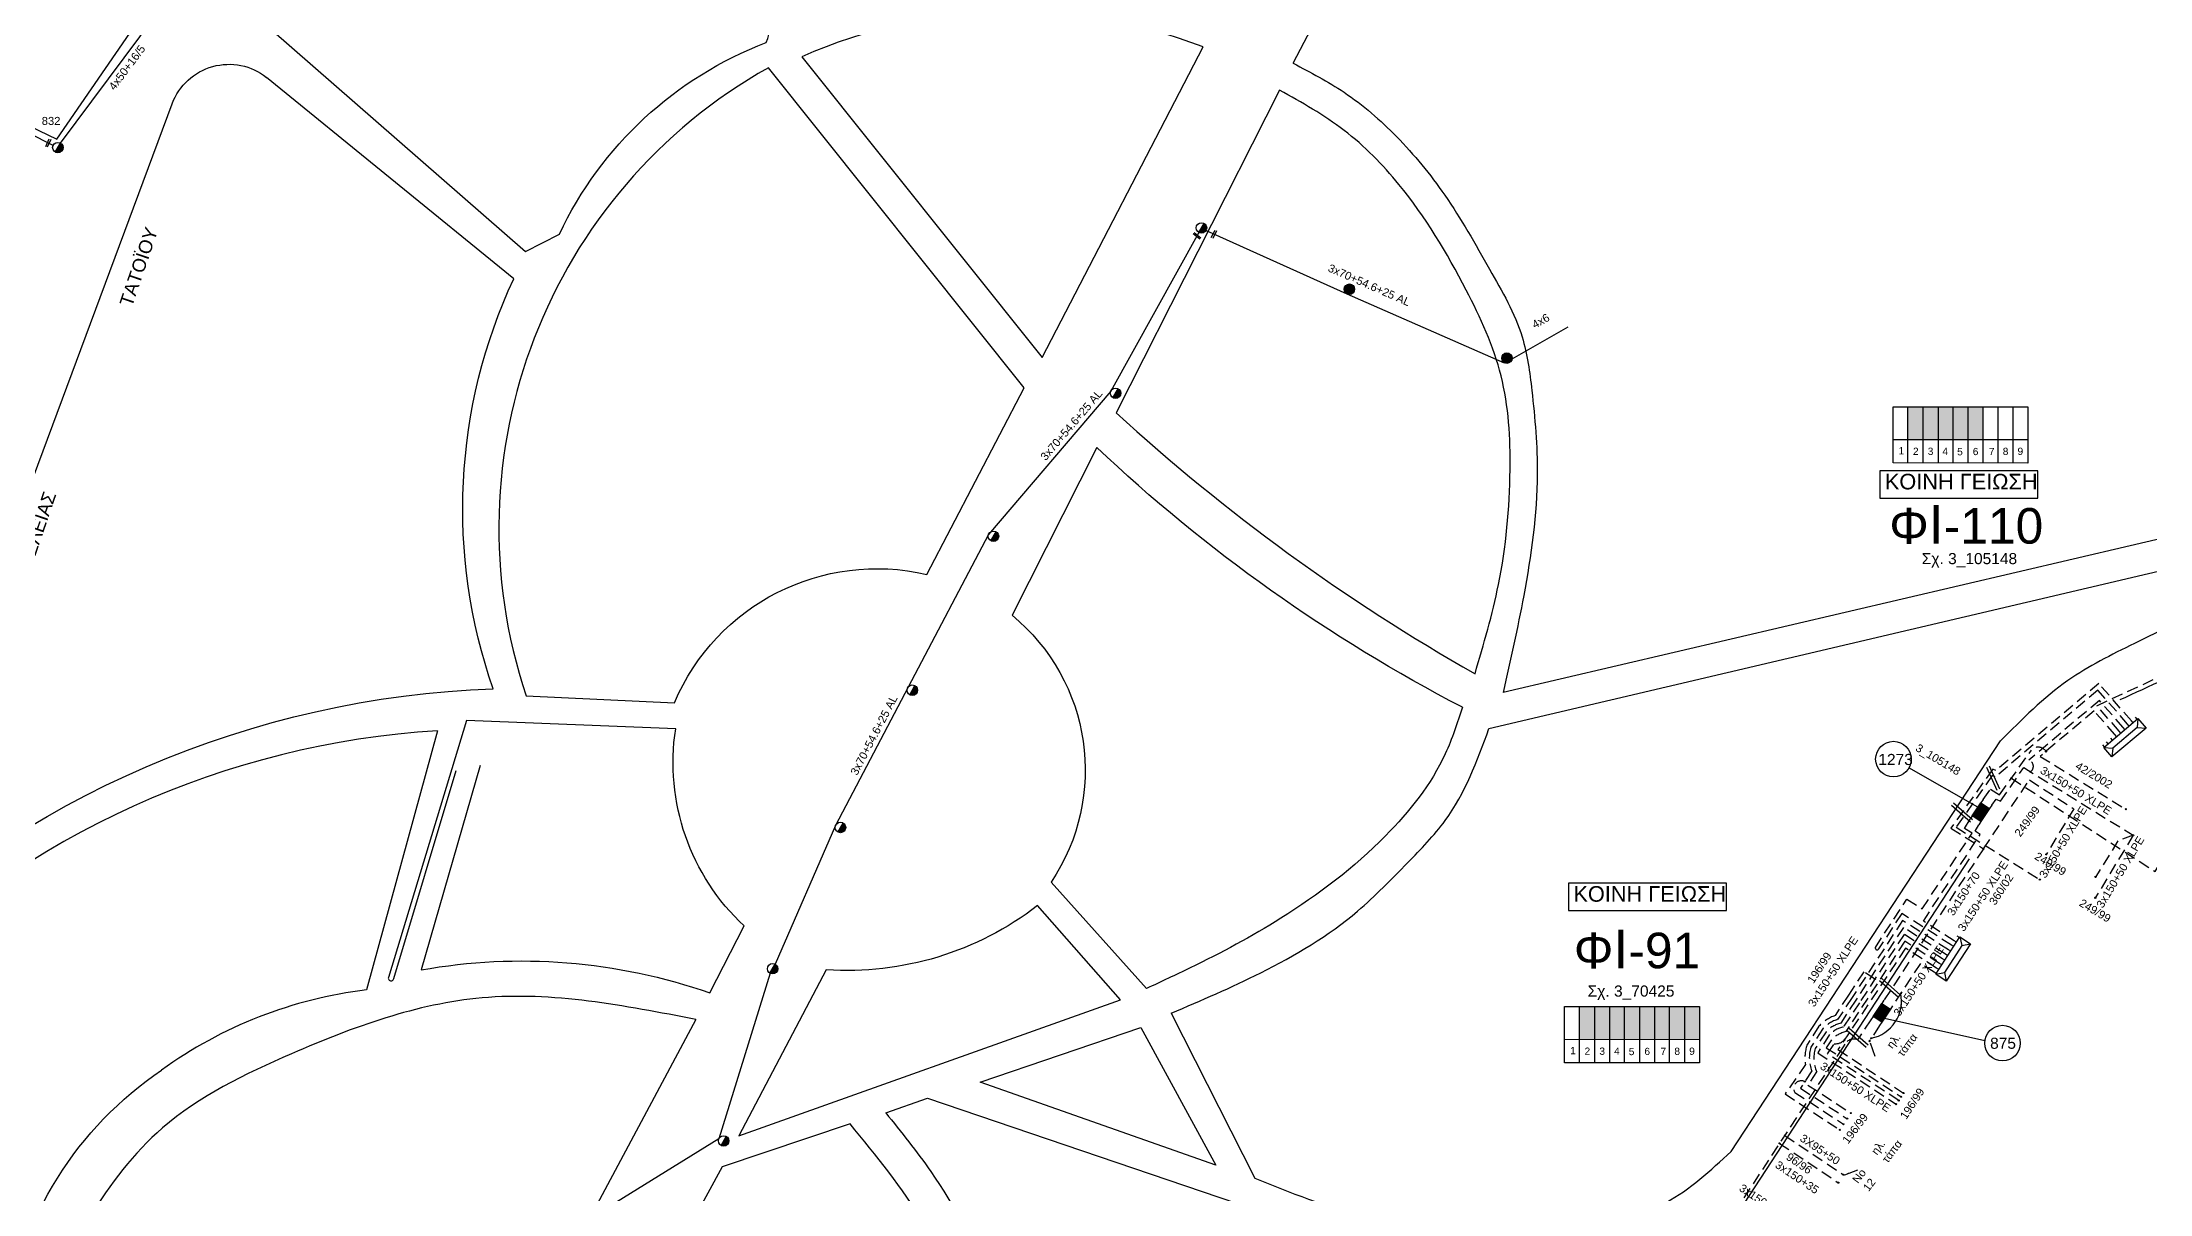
# Model space of a CAD drawing. Header units: millimetres. Extents: x 1421 to 7616, y 908 to 2861.
# Drawn here: x 6067.1 to 6541.2, y 2119.8 to 2378.8 of the extents above; entities that cross this region are included whole.
import ezdxf
from ezdxf.enums import TextEntityAlignment as Align

# ---------------------------------------------------------------- set-up
doc = ezdxf.new("R2010")
doc.units = ezdxf.units.MM
doc.linetypes.add('DASHED', pattern=[19.05, 12.7, -6.35])
for name, color, linetype, lineweight in [('3x150+35', 7, 'DASHED', 30), ('3x150+50', 7, 'Continuous', 30), ('3x150+50 XLPE', 7, 'SYN_LINE', 30), ('3x150+70', 7, 'Continuous', 30), ('4x50 + 13_5', 7, 'SYN_LINE', 30), ('4x50+16_5', 7, 'Continuous', 30), ('4x6', 7, 'SYN_LINE', 30), ('Άγνωστα', 7, 'Continuous', 30), ('Καλωδια ΧΤ  3X95+50', 7, 'Continuous', 30), ('Καλώδια ΧΤ   3x150AL+50CU', 7, 'DASHED', 30), ('Συνεστραμμένα ΧΤ   3x70+54.6+25 AL', 7, 'SYN_LINE', 30)]:
    doc.layers.add(name, color=color, linetype=linetype, lineweight=lineweight)
for name, color, linetype in [('Link Box 4 Διευθύνσεων', 7, 'Continuous'), ('Pillar OTE', 7, 'Continuous'), ('TEXT ΚΑΛΩΔΙΩΝ', 7, 'Continuous'), ('Επιγραφές - Σχήματα', 7, 'Continuous'), ('Μηχανική τομή', 7, 'Continuous'), ('Στύλος Ξύλινος', 7, 'Continuous'), ('Στύλος Ξύλινος @ 1', 7, 'Continuous'), ('Στύλος ΦΜ', 7, 'Continuous'), ('Στύλος ΦΜ @ 1', 7, 'Continuous'), ('Συνδέσεις', 7, 'Continuous'), ('Τομή', 7, 'Continuous'), ('Υποσταθμός πόλεως', 7, 'Continuous'), ('Υπόβαθρο ΔΕΗ', 7, 'Continuous')]:
    doc.layers.add(name, color=color, linetype=linetype)
doc.styles.add('arial', font='ARIAL.TTF')
doc.styles.get("Standard").update_dxf_attribs({"font": 'ARIAL.TTF', "height": 1.8})
doc.linetypes.add('SYN_LINE', pattern='A,0.5,-0.0001,["/\\/\\/\\/",Standard,S=0.1,R=0,X=0,Y=-0.05],-0.25', length=0.7501)
doc.dimstyles.new('ISO-25', dxfattribs={"dimtxt": 2.5, "dimasz": 2.5, "dimexe": 1.25, "dimexo": 0.625, "dimtad": 1, "dimtxsty": 'Standard', "dimcen": 2.5, "dimadec": 0, "dimazin": 0, "dimtfac": 1, "dimtmove": 0, "dimatfit": 3, "dimfxl": 1, "dimarcsym": 0})

# ---------------------------------------------------------------- blocks, each defined once
blk = doc.blocks.new('ΥΠΑΡΧΩΝ ΤΣΙΜΕΝΤΕΝΙΟΣ ΣΤΥΛΟΣ')
at = {"layer": 'Στύλος ΦΜ'}
blk.add_hatch(color=7, dxfattribs=at).paths.add_polyline_path([(-1.3, -2.3, 0.574793), (2.6, 0, 0.268822), (1.3, 2.3)])
at = {"layer": 'Στύλος ΦΜ', "color": 7}
blk.add_line((-1.3, -2.3), (1.3, 2.3), dxfattribs=at)
blk.add_circle((0, 0), 2.62, dxfattribs=at)
at = {"layer": 'Στύλος ΦΜ', "flags": 4}
for tag, p in [('ΑΡΙΘΜΟΣ', (-4.7, 8.1)), ('ΤΥΠΟΣ', (-4.9, 3))]:
    blk.add_attdef(tag, p, '', height=4, dxfattribs=at)
blk = doc.blocks.new('ΥΠΑΡΧΩΝ ΞΥΛΙΝΟΣ ΣΤΥΛΟΣ')
at = {"layer": 'Στύλος Ξύλινος'}
h = blk.add_hatch(color=7, dxfattribs=at)
h.paths.add_polyline_path([(-2.6, 0, 0.270008), (-1.3, -2.3), (1.3, 2.3, 0.576266)])
h.paths.add_polyline_path([(-1.3, -2.3, 0.574793), (2.6, 0, 0.268822), (1.3, 2.3)])
at = {"layer": 'Στύλος Ξύλινος', "color": 7}
blk.add_line((-1.3, -2.3), (1.3, 2.3), dxfattribs=at)
blk.add_circle((0, 0), 2.62, dxfattribs=at)
at = {"layer": 'Στύλος Ξύλινος', "color": 1, "flags": 4}
for tag, p in [('ΑΡΙΘΜΟΣ', (-4.9, 8.6)), ('ΤΥΠΟΣ', (-4.8, 3.4))]:
    blk.add_attdef(tag, p, '', height=4, dxfattribs=at)
blk = doc.blocks.new('ΜΗΧΑΝΙΚΗ ΤΟΜΗ')
at = {"layer": 'Μηχανική τομή', "ltscale": 40}
for p, q in [((-3.8, 1.2), (3.8, 1.2)), ((3.8, -0.3), (-3.8, -0.3))]:
    blk.add_line(p, q, dxfattribs=at)
blk = doc.blocks.new('LINK BOX 4 ΑΝΑΧΩΡΗΣΕΩΝ')
at = {"layer": 'Link Box 4 Διευθύνσεων', "ltscale": 40}
blk.add_hatch(color=256, dxfattribs=at).paths.add_polyline_path([(-3.54, 0), (-3.54, -4.67), (3.54, -4.67), (3.54, 0)])
for p, q in [((-3.54, 0), (-5.33, 0)), ((5.33, 0), (3.54, 0)), ((-3.54, -4.67), (-5.33, -4.67)), ((5.33, -4.67), (3.54, -4.67))]:
    blk.add_line(p, q, dxfattribs=at)
blk.add_lwpolyline([(-3.54, -4.67), (-3.54, 0), (3.54, 0), (3.54, -4.67)], close=True, dxfattribs=at)
blk = doc.blocks.new('ΥΠΟΣΤΑΘΜΟΣ ΠΟΛΕΩΣ 9 ΑΝΑΧΩΡΗΣΕΩΝ')
at = {"layer": 'Υποσταθμός πόλεως', "ltscale": 40}
for p, q in [((-9.63, -2.82), (-9.63, -4)), ((-7.12, -2.82), (-7.12, -4)), ((-4.84, -2.82), (-4.84, -4)), ((-2.36, -2.82), (-2.36, -4)), ((0.09, -2.82), (0.09, -4)), ((2.55, -2.82), (2.55, -4)), ((5.02, -2.82), (5.02, -4)), ((7.48, -2.82), (7.48, -4)), ((9.61, -2.82), (9.61, -4))]:
    blk.add_line(p, q, dxfattribs=at)
blk.add_lwpolyline([(-10.02, 2.82), (10.02, 2.82), (10.02, -2.82), (-10.02, -2.82)], close=True, dxfattribs=at)
for points in [[(-7.21, 0), (-10.02, 2.82)], [(-10.02, -2.82), (-7.21, 0)], [(-7.21, 0), (7.21, 0)], [(7.21, 0), (10.02, 2.82)], [(10.02, -2.82), (7.21, 0)]]:
    blk.add_lwpolyline(points, dxfattribs=at)
at = {"layer": 'Υποσταθμός πόλεως', "linetype": 'SYN_LINE', "ltscale": 40, "flags": 1}
for tag, p in [('ΜΕΤΑΣΧΗΜΑΤΙΣΜΟΣ', (10.79, 1.71)), ('ΙΣΧΥΣ', (10.77, -1.08)), ('ΑΡΙΘΜΟΣ', (10.89, -3.8))]:
    blk.add_attdef(tag, p, '', height=1.8, dxfattribs=at)
blk = doc.blocks.new('_ΣΥΝΔΕΣΗ')
at = {"layer": 'Συνδέσεις', "linetype": 'SYN_LINE', "ltscale": 40}
blk.add_hatch(color=256, dxfattribs=at).paths.add_polyline_path([(0.5, 0, 1), (-0.5, 0, 1)])
at = {"layer": 'Συνδέσεις'}
blk.add_circle((0, 0), 0.5, dxfattribs=at)
blk = doc.blocks.new('ΤΟΜΗ')
at = {"layer": 'Τομή', "ltscale": 40}
for p, q in [((11.3, -0.6), (-11.4, -0.6)), ((11.3, -3.4), (-11.4, -3.4))]:
    blk.add_line(p, q, dxfattribs=at)

msp = doc.modelspace()

# ---------------------------------------------------------------- hatches: boundary and pattern name
at = {"layer": 'Καλώδια ΧΤ   3x150AL+50CU', "linetype": 'DASHED', "lineweight": -3, "ltscale": 0.2}
h = msp.add_hatch(color=6, dxfattribs=at)
h.dxf.hatch_style = 1
h.paths.add_polyline_path([(6490.18, 2296.77), (6486.74, 2296.77), (6486.74, 2289.41), (6490.18, 2289.41)])
h = msp.add_hatch(color=62, dxfattribs=at)
h.dxf.hatch_style = 1
h.paths.add_polyline_path([(6490.18, 2289.41), (6493.62, 2289.4), (6493.62, 2296.77), (6490.18, 2296.77)])
h = msp.add_hatch(color=5, dxfattribs=at)
h.dxf.hatch_style = 1
h.paths.add_polyline_path([(6496.91, 2296.77), (6493.62, 2296.77), (6493.62, 2289.4), (6496.91, 2289.4)])
h = msp.add_hatch(color=27, dxfattribs=at)
h.dxf.hatch_style = 1
h.paths.add_polyline_path([(6496.91, 2289.4), (6500.3, 2289.4), (6500.3, 2296.77), (6496.91, 2296.77)])
h = msp.add_hatch(color=133, dxfattribs=at)
h.dxf.hatch_style = 1
h.paths.add_polyline_path([(6500.3, 2289.4), (6503.7, 2289.39), (6503.7, 2296.77), (6500.3, 2296.77)])
h = msp.add_hatch(color=151, dxfattribs=at)
h.dxf.hatch_style = 1
h.paths.add_polyline_path([(6416.31, 2161.86), (6412.87, 2161.86), (6412.87, 2154.5), (6416.31, 2154.5)])
h = msp.add_hatch(color=6, dxfattribs=at)
h.dxf.hatch_style = 1
h.paths.add_polyline_path([(6416.31, 2154.5), (6419.75, 2154.5), (6419.75, 2161.86), (6416.31, 2161.86)])
h = msp.add_hatch(color=27, dxfattribs=at)
h.dxf.hatch_style = 1
h.paths.add_polyline_path([(6423.05, 2161.86), (6419.75, 2161.86), (6419.75, 2154.5), (6423.05, 2154.49)])
h = msp.add_hatch(color=5, dxfattribs=at)
h.dxf.hatch_style = 1
h.paths.add_polyline_path([(6423.05, 2154.49), (6426.43, 2154.49), (6426.43, 2161.86), (6423.05, 2161.86)])
h = msp.add_hatch(color=30, dxfattribs=at)
h.dxf.hatch_style = 1
h.paths.add_polyline_path([(6426.43, 2154.49), (6429.83, 2154.49), (6429.83, 2161.86), (6426.43, 2161.86)])
h = msp.add_hatch(color=2, dxfattribs=at)
h.dxf.hatch_style = 1
h.paths.add_polyline_path([(6429.77, 2154.49), (6433.17, 2154.49), (6433.17, 2161.86), (6429.77, 2161.86)])
h = msp.add_hatch(color=133, dxfattribs=at)
h.dxf.hatch_style = 1
h.paths.add_polyline_path([(6433.16, 2154.49), (6436.56, 2154.49), (6436.56, 2161.86), (6433.16, 2161.86)])
h = msp.add_hatch(color=1, dxfattribs=at)
h.dxf.hatch_style = 1
h.paths.add_polyline_path([(6436.48, 2154.49), (6439.88, 2154.49), (6439.88, 2161.86), (6436.48, 2161.86)])

# ---------------------------------------------------------------- linework, layer by layer
at = {"layer": '3x150+35', "color": 5, "lineweight": -3, "ltscale": 0.2}
msp.add_lwpolyline([(6457.9, 2131.11), (6471.1, 2122.26)], dxfattribs=at)
at = {"layer": '3x150+50', "color": 6, "linetype": 'DASHED', "lineweight": -3, "ltscale": 0.2}
msp.add_lwpolyline([(6537.02, 2226.13), (6529.69, 2234.52), (6506.57, 2214.95), (6505.85, 2215.26), (6496.43, 2202), (6503.76, 2197.33)], dxfattribs=at)
at = {"layer": '3x150+50', "color": 62, "linetype": 'DASHED', "lineweight": -3, "ltscale": 0.2}
msp.add_lwpolyline([(6536.15, 2225.4), (6529.48, 2233.03), (6506.4, 2213.5), (6505.73, 2213.84), (6497.58, 2202.19), (6516.44, 2190.41)], dxfattribs=at)
at = {"layer": '3x150+50', "color": 5, "linetype": 'DASHED', "lineweight": -3, "ltscale": 0.2}
for points in [[(6535.19, 2224.6), (6529.84, 2230.72), (6513.99, 2217.3, -0.597236), (6514.35, 2214.66)], [(6478.44, 2158.87), (6475.44, 2154.4, 0.385783), (6472.58, 2153.38), (6472.19, 2152.79), (6409.55, 2057.77), (6410.04, 2057.17, 1.240694), (6410.99, 2056.63)]]:
    msp.add_lwpolyline(points, format="xyb", dxfattribs=at)
at = {"layer": '3x150+50', "color": 27, "linetype": 'DASHED', "lineweight": -3, "ltscale": 0.2}
for points in [[(6533.32, 2223.02), (6528.63, 2228.38), (6516.51, 2218.13)], [(6510.03, 2213.22), (6542.35, 2192.22), (6548.84, 2202.92)]]:
    msp.add_lwpolyline(points, dxfattribs=at)
msp.add_lwpolyline([(6503.68, 2208.46), (6505.37, 2210.73), (6507.37, 2209.52), (6514.56, 2219.52, -0.508977), (6517.81, 2219.23)], format="xyb", dxfattribs=at)
at = {"layer": '3x150+50', "color": 133, "linetype": 'DASHED', "lineweight": -3, "ltscale": 0.2}
msp.add_lwpolyline([(6480.39, 2157.58), (6478.1, 2154.09)], dxfattribs=at)
at = {"layer": '3x150+50', "color": 6, "linetype": 'DASHED', "lineweight": -3, "ltscale": 0.2}
msp.add_lwpolyline([(6484.69, 2140.75), (6468.69, 2151.21), (6470.17, 2153.51, 0.227389), (6472.5, 2154.39, 0.421764)], format="xyb", dxfattribs=at)
at = {"layer": '3x150+50 XLPE', "color": 133, "linetype": 'DASHED', "lineweight": -3, "ltscale": 0.2}
msp.add_lwpolyline([(6534.26, 2223.81), (6529.27, 2229.52), (6570.79, 2248.76, -0.646981), (6571.8, 2251.55)], format="xyb", dxfattribs=at)
at = {"layer": '3x150+50 XLPE', "color": 5, "linetype": 'DASHED', "lineweight": -3, "ltscale": 0.2}
for points in [[(6505.63, 2207.17), (6506.59, 2208.54), (6507.56, 2208.03), (6512.8, 2215.62)], [(6512.8, 2215.62), (6537.43, 2200.39)], [(6537.43, 2200.39), (6528.91, 2186.32)], [(6537.43, 2200.39), (6534.01, 2199.15), (6528.96, 2191)]]:
    msp.add_lwpolyline(points, dxfattribs=at)
at = {"layer": '3x150+50 XLPE', "color": 27, "linetype": 'DASHED', "lineweight": -3, "ltscale": 0.2}
for points in [[(6516.51, 2218.13), (6535.76, 2206.25)], [(6461.33, 2142.57), (6472.28, 2135.4)]]:
    msp.add_lwpolyline(points, dxfattribs=at)
at = {"layer": '3x150+50 XLPE', "color": 6, "linetype": 'DASHED', "lineweight": -3, "ltscale": 0.2}
for points in [[(6503.76, 2197.33), (6514.08, 2212.84), (6524.06, 2206.34), (6517.87, 2196.08)], [(6493.21, 2170.52), (6486.23, 2174.97), (6471.03, 2152.18), (6485.78, 2142.42)]]:
    msp.add_lwpolyline(points, dxfattribs=at)
at = {"layer": '3x150+50 XLPE', "color": 2, "linetype": 'DASHED', "lineweight": -3, "ltscale": 0.2}
msp.add_lwpolyline([(6496.56, 2175.69), (6485.39, 2182.82), (6480.18, 2174.85, -0.906073), (6479.44, 2175.17), (6486.52, 2186), (6489.99, 2183.85), (6501.18, 2200.88), (6499.47, 2201.95), (6500.75, 2204)], format="xyb", dxfattribs=at)
at = {"layer": '3x150+50 XLPE', "color": 27, "linetype": 'DASHED', "lineweight": -3, "ltscale": 0.2}
for points in [[(6495.88, 2174.64), (6485.55, 2181.24), (6474.22, 2163.9), (6471.02, 2159, 0.129052), (6467.55, 2156.82), (6464.95, 2152.73, 0.169709), (6465.14, 2147.38), (6462.61, 2143.51), (6473.1, 2136.65)], [(6463.57, 2144.98, 0.769284), (6461.33, 2142.57, -1.706035)]]:
    msp.add_lwpolyline(points, format="xyb", dxfattribs=at)
at = {"layer": '3x150+50 XLPE', "color": 30, "linetype": 'DASHED', "lineweight": -3, "ltscale": 0.2}
msp.add_lwpolyline([(6495.21, 2173.62), (6485.73, 2179.68), (6475.04, 2163.32), (6471.65, 2158.15, 0.138425), (6468.34, 2156.2), (6465.91, 2152.44, 0.180223), (6466.24, 2147.21)], format="xyb", dxfattribs=at)
at = {"layer": '3x150+50 XLPE', "color": 151, "linetype": 'DASHED', "lineweight": -3, "ltscale": 0.2}
for points in [[(6494.55, 2172.58), (6485.9, 2178.11), (6475.85, 2162.74), (6472.27, 2157.26, 0.150223), (6469.12, 2155.57), (6466.47, 2151.46), (6484.14, 2139.91)], [(6479.32, 2168.06), (6476.81, 2169.69), (6473.39, 2164.45), (6470.37, 2159.84, 0.121488), (6466.75, 2157.43), (6464.04, 2153.16, 0.120205), (6463.71, 2148.85), (6459.12, 2142.22), (6471.46, 2134.14)]]:
    msp.add_lwpolyline(points, format="xyb", dxfattribs=at)
at = {"layer": '3x150+50 XLPE', "color": 5, "linetype": 'DASHED', "lineweight": -3, "ltscale": 0.2}
msp.add_lwpolyline([(6493.87, 2171.55), (6486.06, 2176.54), (6472.79, 2156.23, 0.133882), (6469.56, 2154.4), (6468.39, 2152.6), (6485.24, 2141.59)], format="xyb", dxfattribs=at)
at = {"layer": '3x150+50 XLPE', "color": 133, "linetype": 'DASHED', "lineweight": -3, "ltscale": 0.2}
msp.add_lwpolyline([(6492.63, 2169.62), (6489.58, 2171.57), (6483.32, 2162.04)], dxfattribs=at)
at = {"layer": '3x150+50 XLPE', "color": 30, "linetype": 'DASHED', "lineweight": -3, "ltscale": 0.2}
for points in [[(6466.23, 2147.22), (6464.27, 2144.22)], [(6464.27, 2144.22), (6473.92, 2137.91)]]:
    msp.add_lwpolyline(points, dxfattribs=at)
at = {"layer": '3x150+70', "color": 1, "linetype": 'DASHED', "lineweight": -3, "ltscale": 0.2}
msp.add_lwpolyline([(6497.17, 2176.64), (6490.23, 2181.08), (6503.03, 2200.6), (6501.85, 2201.34), (6502.7, 2202.72)], dxfattribs=at)
at = {"layer": '3x150+70', "color": 6, "linetype": 'DASHED', "lineweight": -3, "ltscale": 0.2}
msp.add_lwpolyline([(6503.76, 2197.33), (6481.37, 2163.32)], dxfattribs=at)
at = {"layer": '4x50 + 13_5', "color": 1, "lineweight": -3, "ltscale": 0.1}
msp.add_lwpolyline([(6069.57, 2355.51), (6031.8, 2374.63)], dxfattribs=at)
at = {"layer": '4x50+16_5', "color": 1, "lineweight": -3, "ltscale": 0.1}
msp.add_lwpolyline([(6071.24, 2356.06), (6089.1, 2379.94), (6108.75, 2410.09)], dxfattribs=at)
at = {"layer": '4x6', "color": 6, "lineweight": -3, "ltscale": 15}
msp.add_lwpolyline([(6397.73, 2307.53), (6410.37, 2314.7)], dxfattribs=at)
at = {"layer": 'Pillar OTE', "lineweight": -3, "ltscale": 40}
for points in [[(6483.41, 2284.13), (6483.41, 2296.77), (6513.74, 2296.77), (6513.74, 2284.1), (6483.41, 2284.13)], [(6486.74, 2284.13), (6486.74, 2296.77)], [(6490.18, 2284.13), (6490.18, 2296.77)], [(6493.62, 2284.12), (6493.62, 2296.77)], [(6496.91, 2284.12), (6496.91, 2296.77)], [(6500.3, 2284.12), (6500.3, 2296.77)], [(6503.7, 2284.11), (6503.7, 2296.77)], [(6507.03, 2284.11), (6507.03, 2296.77)], [(6510.42, 2284.11), (6510.42, 2296.77)], [(6483.41, 2289.41), (6513.74, 2289.38)], [(6409.54, 2149.22), (6409.54, 2161.86), (6439.88, 2161.86), (6439.88, 2149.2), (6409.54, 2149.23)], [(6412.87, 2149.22), (6412.87, 2161.86)], [(6416.31, 2149.22), (6416.31, 2161.86)], [(6419.75, 2149.22), (6419.75, 2161.86)], [(6423.05, 2149.21), (6423.05, 2161.86)], [(6426.43, 2149.21), (6426.43, 2161.86)], [(6429.83, 2149.21), (6429.83, 2161.86)], [(6433.17, 2149.2), (6433.17, 2161.86)], [(6436.56, 2149.2), (6436.56, 2161.86)], [(6409.54, 2154.51), (6439.88, 2154.48)]]:
    msp.add_lwpolyline(points, dxfattribs=at)
at = {"layer": 'Επιγραφές - Σχήματα', "color": 173, "lineweight": -3}
for points in [[(6480.48, 2276.19), (6515.99, 2276.19), (6515.99, 2282.36), (6480.48, 2282.36)], [(6410.44, 2183.46), (6445.95, 2183.46), (6445.95, 2189.63), (6410.44, 2189.63)]]:
    msp.add_lwpolyline(points, close=True, dxfattribs=at)
at = {"layer": 'Καλωδια ΧΤ  3X95+50', "color": 5, "linetype": 'DASHED', "lineweight": -3, "ltscale": 0.2}
msp.add_lwpolyline([(6459.07, 2132.89), (6472.27, 2124.04)], dxfattribs=at)
at = {"layer": 'Συνεστραμμένα ΧΤ   3x70+54.6+25 AL', "color": 6, "lineweight": -3, "ltscale": 15}
for points in [[(6327.28, 2335.94), (6307.47, 2300.29), (6279.98, 2268.05), (6261.89, 2233.73), (6245.58, 2202.58), (6231.99, 2171.4)], [(6328.9, 2336.41), (6360.56, 2322.18), (6395.98, 2306.67)], [(6230.82, 2169.36), (6219.31, 2132.1), (6182.74, 2109.45), (6148.48, 2090.81), (6092.95, 2064.08)]]:
    msp.add_lwpolyline(points, dxfattribs=at)
at = {"layer": 'Υπόβαθρο ΔΕΗ', "lineweight": -3, "ltscale": 0.1}
for points in [[(6348.5, 2374), (6437.84, 2544.56, 0.230563), (6473.97, 2548.89), (6600.84, 2280.51), (6395.75, 2232.53)], [(6181.9, 2487.13, 0.011535), (6118.54, 2381.64), (6175.84, 2331.66), (6183.44, 2335.58, -0.193799), (6229.98, 2378.65, 0.09282), (6231.33, 2386.07, -0.039429), (6188.38, 2485.75, 0.475689), (6181.9, 2487.13, 1.285753)], [(6292.01, 2307.85), (6328.24, 2377.67, 0.199321), (6238.01, 2375.48), (6292.01, 2307.85)], [(6024.25, 2171.12), (6096.38, 2364.92, -0.509399), (6117.57, 2370.83, -0.838576)], [(6024.25, 2171.12, -0.188423), (6168.55, 2233.31, -0.195348), (6173.18, 2325.54), (6117.57, 2370.83)], [(6175.98, 2231.76), (6209.35, 2230.2, -0.365199), (6266.1, 2259.04), (6287.96, 2301.03), (6230.48, 2373.01, 0.360151), (6175.98, 2231.76, 0.689153)], [(6345.43, 2367.94), (6308.7, 2295.41, 0.056884), (6389.39, 2236.73, 0.304835)], [(6386.57, 2229.19, -0.070134), (6304.32, 2287.6), (6285.25, 2249.88, -0.386513), (6294.03, 2189.84)], [(6156, 2223.91), (6140.09, 2165.63, 0.126609), (6093.96, 2147.59, -3.892188)], [(6152.34, 2170.1, -0.12936), (6217.29, 2164.94), (6225.02, 2179.99, -0.248617), (6209.6, 2224.34), (6162.57, 2226.21), (6144.99, 2168.41, 1.088469), (6146.18, 2168.16), (6160.26, 2214.96)], [(6243.48, 2170.13), (6223.84, 2132.83), (6309.63, 2163.37), (6290.98, 2184.56, -0.182655), (6243.48, 2170.13, 1.888528)], [(6002.85, 2110.31), (6058.83, 2091.67, -0.209397), (6093.96, 2147.59, -3.29048)]]:
    msp.add_lwpolyline(points, format="xyb", dxfattribs=at)
for points in [[(6032.34, 2375.2), (6070.38, 2356.95), (6126.64, 2438.62)], [(6392.53, 2224.38), (6594.46, 2271.87), (6584.17, 2266.52), (6537.69, 2243.53)], [(6446.99, 2129.26), (6507.6, 2221.65)], [(6165.65, 2216.05), (6152.34, 2170.1)], [(6500.57, 2195.08), (6406.53, 2051.21), (6399.41, 2040.74)], [(6294.03, 2189.84), (6315.51, 2165.93)], [(6214.16, 2158.96), (6176.1, 2087.8), (6176.1, 2087.8), (6154.37, 2045.32)], [(6278.08, 2144.85), (6314.25, 2157.13), (6331.09, 2126.21), (6278.08, 2144.85)], [(6321.07, 2160.39), (6339.85, 2123.24)], [(6256.85, 2137.99), (6266.23, 2141.25), (6335.71, 2117.64)], [(6248.83, 2135.47), (6220.07, 2125.82), (6177.71, 2048.03)]]:
    msp.add_lwpolyline(points, dxfattribs=at)
at = {"layer": 'Υπόβαθρο ΔΕΗ', "lineweight": -3}
for points in [[(6502.51, 2206.68), (6487, 2215.59)], [(6481.49, 2159.25), (6504.07, 2154.2)]]:
    msp.add_lwpolyline(points, dxfattribs=at)
for centre in [(6483.5, 2217.52), (6508.03, 2153.65)]:
    msp.add_circle(centre, 4, dxfattribs=at)
at = {"layer": 'Υπόβαθρο ΔΕΗ', "lineweight": -3, "ltscale": 0.1}
msp.add_arc((6168.06, 2029.3), 194.98, 93.5457, 135.1523, dxfattribs=at)
at = {"layer": 'Υπόβαθρο ΔΕΗ', "lineweight": -3}
msp.add_arc((6476.81, 2163.08), 8.51, 281.5795, 11.817, dxfattribs=at)
at = {"layer": 'Υπόβαθρο ΔΕΗ', "lineweight": -3, "ltscale": 0.1}
for points in [[(6348.5, 2374), (6359.94, 2367.48), (6371.73, 2357.52), (6382.57, 2344.36), (6392.68, 2327.68), (6399.98, 2312.46), (6402.17, 2300.43), (6403.39, 2281.67), (6400.34, 2254.29), (6395.75, 2232.53)], [(6389.39, 2236.73), (6394.67, 2256.77), (6397.28, 2282.6), (6395.25, 2303.71), (6387.41, 2323.01), (6372.29, 2346.73), (6359.95, 2358.92), (6345.43, 2367.94)], [(6644.38, 2284.61), (6620.3, 2270.89), (6574.41, 2249.05), (6534.44, 2230.84)], [(6537.69, 2243.53), (6522.74, 2235.18), (6507.6, 2221.65)], [(6386.57, 2229.19), (6382.71, 2218.72), (6369.26, 2200.26), (6345.71, 2181.72), (6325.32, 2170.57), (6315.51, 2165.93)], [(6321.07, 2160.39), (6341.18, 2169.44), (6362.99, 2183.33), (6374.22, 2194.21), (6382.69, 2203.69), (6392.53, 2224.38)], [(6214.16, 2158.96), (6166.05, 2163.82), (6123.2, 2151.27), (6094.15, 2134.56), (6065.26, 2090.4)], [(6259.35, 2019.71), (6272.46, 2051.8), (6276, 2076.42), (6273.09, 2095.29), (6265.29, 2113.16), (6248.83, 2135.47)], [(6256.85, 2137.99), (6266.98, 2124.77), (6279.55, 2099.61), (6282.55, 2083.13), (6282.21, 2064.18), (6276.44, 2041.31), (6266.29, 2016.65)], [(6339.85, 2123.24), (6364.22, 2114.5), (6397.06, 2110.06), (6415.88, 2112.21), (6432.37, 2117.8), (6446.99, 2129.26)]]:
    msp.add_spline(points, degree=3, dxfattribs=at)

# ---------------------------------------------------------------- block references
at = {"layer": 'Link Box 4 Διευθύνσεων', "lineweight": -3, "xscale": 0.4999999999999998, "yscale": 0.4999999999999998, "zscale": 0.4999999999999998, "rotation": 56.66165717950116}
for p in [(6502.21, 2206.23), (6479.9, 2161.09)]:
    msp.add_blockref('LINK BOX 4 ΑΝΑΧΩΡΗΣΕΩΝ', p, dxfattribs=at)
at = {"layer": 'Μηχανική τομή', "lineweight": -3}
for p, xscale, yscale, zscale, rotation in [((6068.38, 2356.11), 0.2499999999999672, 0.2499999999999672, 0.2499999999999672, 244.9899773263308), ((6326.92, 2335.3), 0.2499999999999674, 0.2499999999999674, 0.2499999999999674, 140.7094587887352), ((6330.57, 2335.6), 0.2499999999999675, 0.2499999999999675, 0.2499999999999675, 242.5105385744271)]:
    msp.add_blockref('ΜΗΧΑΝΙΚΗ ΤΟΜΗ', p, dxfattribs=dict(at, xscale=xscale, yscale=yscale, zscale=zscale, rotation=rotation))
at = {"layer": 'Στύλος Ξύλινος @ 1', "lineweight": -3, "ltscale": 40, "xscale": 0.4499999999998181, "yscale": 0.4499999999998181, "zscale": 0.4499999999998181}
for p in [(6361.14, 2323.2), (6396.57, 2307.69)]:
    msp.add_blockref('ΥΠΑΡΧΩΝ ΞΥΛΙΝΟΣ ΣΤΥΛΟΣ', p, dxfattribs=at)
at = {"layer": 'Στύλος ΦΜ @ 1', "lineweight": -3, "ltscale": 40}
ref = msp.add_blockref('ΥΠΑΡΧΩΝ ΤΣΙΜΕΝΤΕΝΙΟΣ ΣΤΥΛΟΣ', (6070.65, 2355.04), dxfattribs=dict(at, xscale=0.4499999999998181, yscale=0.4499999999998181, zscale=0.4499999999998181))
ref.add_attrib('ΤΥΠΟΣ', '832', (6067.02, 2360.14), dxfattribs={"layer": 'Στύλος ΦΜ', "height": 1.8, "flags": 4})
at = {"layer": 'Στύλος ΦΜ @ 1', "lineweight": -3, "ltscale": 40, "xscale": 0.4499999999998181, "yscale": 0.4499999999998181, "zscale": 0.4499999999998181}
for p in [(6327.86, 2336.97), (6308.53, 2299.79), (6281.08, 2267.63), (6262.83, 2233.02), (6246.67, 2202.15), (6231.4, 2170.38), (6220.4, 2131.65)]:
    msp.add_blockref('ΥΠΑΡΧΩΝ ΤΣΙΜΕΝΤΕΝΙΟΣ ΣΤΥΛΟΣ', p, dxfattribs=at)
at = {"layer": 'Συνδέσεις', "lineweight": -3, "xscale": 0.25, "yscale": 0.25, "zscale": 0.25}
for p in [(6517.81, 2219.23), (6514.35, 2214.66), (6510.03, 2213.22), (6535.76, 2206.25), (6537.43, 2200.39), (6503.76, 2197.33), (6517.87, 2196.09), (6516.44, 2190.41), (6528.96, 2191.01), (6528.91, 2186.32), (6479.33, 2168.06), (6485.15, 2164.82), (6472.5, 2154.39), (6478.1, 2154.09), (6478.52, 2154.74), (6463.57, 2144.98), (6484.14, 2139.91), (6484.69, 2140.75), (6485.24, 2141.59), (6485.79, 2142.43), (6471.46, 2134.15), (6472.28, 2135.4), (6473.1, 2136.66), (6473.92, 2137.91), (6457.9, 2131.11), (6459.07, 2132.89), (6472.27, 2124.04), (6471.1, 2122.26)]:
    msp.add_blockref('_ΣΥΝΔΕΣΗ', p, dxfattribs=at)
at = {"layer": 'Τομή', "lineweight": -3}
for p, xscale, yscale, zscale, rotation in [((6506.43, 2213.41), 0.2499999999999999, 0.2499999999999999, 0.2499999999999999, 294.3154967846122), ((6499.25, 2205.81), 0.25, 0.25, 0.25, 318.5188436550314), ((6483.1, 2166.4), 0.25, 0.25, 0.25, 318.5188436550314), ((6475.8, 2155.19), 0.25, 0.25, 0.25, 318.5188436550314)]:
    msp.add_blockref('ΤΟΜΗ', p, dxfattribs=dict(at, xscale=xscale, yscale=yscale, zscale=zscale, rotation=rotation))
at = {"layer": 'Υποσταθμός πόλεως', "lineweight": -3, "xscale": 0.4999999999999998, "yscale": 0.4999999999999998, "zscale": 0.4999999999999998}
for p, rotation in [((6535.58, 2222.31), 220.0777992776413), ((6496.92, 2172.57), 237.0626537458661)]:
    msp.add_blockref('ΥΠΟΣΤΑΘΜΟΣ ΠΟΛΕΩΣ 9 ΑΝΑΧΩΡΗΣΕΩΝ', p, dxfattribs=dict(at, rotation=rotation))

# ---------------------------------------------------------------- texts
at = {"lineweight": -3, "ltscale": 40, "char_height": 3, "width": 64.8866, "attachment_point": 1, "rotation": 71.1793, "style": 'arial'}
for s, insert in [('ΤΑΤΟΪΟΥ', (6084.45, 2320.02)), ('ΛΕΩΦ. ΔΕΚΕΛΕΙΑΣ', (6055.31, 2242.3))]:
    msp.add_mtext(s, dxfattribs=dict(at, insert=insert))
at = {"lineweight": -3, "ltscale": 30, "char_height": 1.63, "width": 11.2573, "attachment_point": 1}
for s, insert in [('1', (6484.65, 2287.69)), ('2', (6487.89, 2287.56)), ('3', (6491.22, 2287.56)), ('4', (6494.53, 2287.56)), ('5', (6497.83, 2287.48)), ('6', (6501.35, 2287.51)), ('7', (6504.98, 2287.51)), ('8', (6508.09, 2287.53)), ('9', (6511.42, 2287.56)), ('1', (6410.79, 2152.79)), ('2', (6414.03, 2152.65)), ('3', (6417.36, 2152.65)), ('4', (6420.66, 2152.65)), ('5', (6423.97, 2152.57)), ('6', (6427.49, 2152.6)), ('7', (6431.11, 2152.6)), ('8', (6434.23, 2152.63)), ('9', (6437.56, 2152.65))]:
    msp.add_mtext(s, dxfattribs=dict(at, insert=insert))
at = {"layer": 'TEXT ΚΑΛΩΔΙΩΝ', "lineweight": -3, "ltscale": 0.1, "style": 'arial'}
for s, rotation, p in [('4x50+16/5', 53.208, (6086.19, 2373.05)), (' 3x70+54.6+25 AL', 336.3537, (6365.28, 2324.28)), ('4x6', 29.5609, (6404.16, 2316.06)), (' 3x70+54.6+25 AL', 49.5444, (6298.37, 2292.39)), (' 3x70+54.6+25 AL', 62.3574, (6254.04, 2222.61)), ('3x150+50 XLPE', 328.2686, (6524.57, 2210.46)), ('3x150+50 XLPE', 58.9003, (6521.64, 2198.85)), ('3x150+50 XLPE', 58.8224, (6534.52, 2192.12)), ('3x150+70', 56.6437, (6499.28, 2187.25)), ('3x150+50 XLPE', 56.6695, (6503.61, 2186.71)), ('3x150+50 XLPE', 56.8295, (6469.91, 2169.74)), ('3x150+50 XLPE', 56.7272, (6489.15, 2167.64)), ('3x150+50 XLPE', 326.8295, (6474.96, 2143.77)), (' 3X95+50', 326.1688, (6466.71, 2129.93)), ('3x150+35', 326.1688, (6461.84, 2123.47)), ('3x150+70AL', 326.1688, (6455.01, 2117.4))]:
    msp.add_text(s, height=1.8, rotation=rotation, dxfattribs=at).set_placement(p, align=Align.MIDDLE_CENTER)
at = {"layer": 'Άγνωστα', "color": 7, "lineweight": -3, "char_height": 2.5, "width": 4.551914400963142e-14, "attachment_point": 1}
for s, insert in [('Σχ. 3_105148', (6489.86, 2263.86)), ('1273', (6480.1, 2218.69)), ('Σχ. 3_70425', (6414.72, 2166.61)), ('875', (6505.24, 2154.87))]:
    msp.add_mtext(s, dxfattribs=dict(at, insert=insert))
at = {"layer": 'Άγνωστα', "color": 7, "lineweight": -3, "char_height": 1.8, "attachment_point": 1}
for s, insert, rotation in [('3_105148', (6489.23, 2221.07), 329.0153), ('42/2002', (6525.18, 2217.01), 329.0153), ('249/99', (6510.59, 2200.94), 54.065), ('249/99', (6516, 2196.7), 329.0153), ('360/02', (6504.88, 2185.49), 56.8107), ('249/99', (6526.03, 2186.19), 329.0153), ('196/99', (6464, 2167.88), 56.8107), ('196/99', (6484.87, 2137.33), 56.8107), ('196/99', (6471.86, 2131.92), 53), ('96/96', (6460.21, 2129.11), 325.6123)]:
    msp.add_mtext_dynamic_manual_height_columns(s, width=1.8, gutter_width=2.31, heights=[0.73], dxfattribs=dict(at, insert=insert, rotation=rotation))
at = {"layer": 'Άγνωστα', "color": 7, "lineweight": -3}
note = msp.add_mtext_dynamic_manual_height_columns('ηλ. ', width=1.8, gutter_width=2.31, heights=[0.73, 0], dxfattribs=dict(at, insert=(6479.32, 2150.06), char_height=1.8, attachment_point=1, rotation=53))
for column, words in zip(note.columns.linked_columns, ['τάπα']):
    column.text = words
note = msp.add_mtext_dynamic_manual_height_columns('ηλ. ', width=1.8, gutter_width=2.31, heights=[0.73, 0], dxfattribs=dict(at, insert=(6475.88, 2126.13), char_height=1.8, attachment_point=1, rotation=53))
for column, words in zip(note.columns.linked_columns, ['τάπα']):
    column.text = words
note = msp.add_mtext_dynamic_manual_height_columns('No ', width=1.8, gutter_width=2.31, heights=[0.73, 0], dxfattribs=dict(at, insert=(6471.61, 2119.76), char_height=1.8, attachment_point=1, rotation=52.7599))
for column, words in zip(note.columns.linked_columns, ['12']):
    column.text = words
at = {"layer": 'Επιγραφές - Σχήματα', "color": 173, "lineweight": -3, "char_height": 3.5, "width": 35.1311, "attachment_point": 1}
for insert in [(6481.57, 2281.68), (6411.52, 2188.95)]:
    msp.add_mtext('KOINH ΓΕΙΩΣΗ', dxfattribs=dict(at, insert=insert))
at = {"layer": 'Υπόβαθρο ΔΕΗ', "lineweight": -3, "char_height": 8, "width": 84.6573, "attachment_point": 1}
for s, insert in [('Φ{\\H1.0833x;Ι}-110', (6482.55, 2274.64)), ('Φ{\\H1.0833x;I}-91', (6411.61, 2179.15))]:
    msp.add_mtext(s, dxfattribs=dict(at, insert=insert))

# ---------------------------------------------------------------- leaders
at = {"layer": 'Επιγραφές - Σχήματα', "lineweight": -3, "ltscale": 40}
for points in [[(6478.3, 2153.72), (6479.3, 2150.74)], [(6472.54, 2124.03), (6475.47, 2125.18)]]:
    msp.add_leader(points, dimstyle='ISO-25', override={"dimasz": 1, "dimtad": 0}, dxfattribs=at)

doc.saveas('drawing.dxf')
